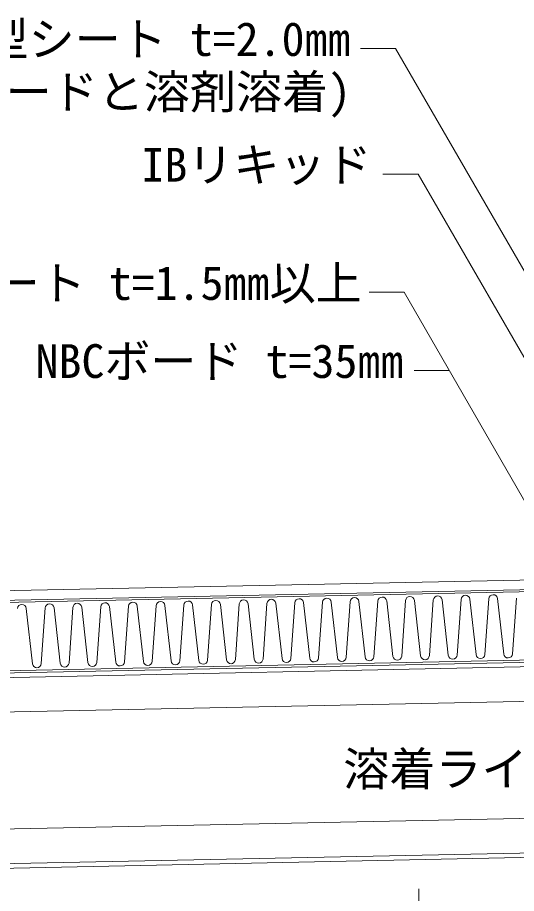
# Model space of a CAD drawing. Units: millimetres, scale not verified. Extents: x -840 to 840, y -594 to 594.
# Drawn here: x -642.9 to -472.4, y -319.1 to -19.8 of the extents above; entities that cross this region are included whole.
import ezdxf
from ezdxf.enums import TextEntityAlignment as Align

# ---------------------------------------------------------------- set-up
doc = ezdxf.new("R2010")
doc.units = ezdxf.units.MM
doc.header["$LTSCALE"] = 2
doc.linetypes.add('CHAIN1', pattern=[8, 5, -1, 1, -1])
for name, color, linetype, lineweight in [('0-2_文字', 5, 'Continuous', 9), ('0-6_寸法線', 7, 'Continuous', 9), ('0-7_躯体', 4, 'Continuous', 9), ('0-8_中心線', 2, 'CHAIN1', 9), ('0-A_断熱材', 4, 'Continuous', 9), ('0-B_IBｼｰﾄ', 7, 'Continuous', 9)]:
    doc.layers.add(name, color=color, linetype=linetype, lineweight=lineweight)
doc.styles.add('ＭＳ ゴシック', font='')
doc.styles.get('ＭＳ ゴシック').set_extended_font_data('MS Gothic')

msp = doc.modelspace()

# ---------------------------------------------------------------- linework, layer by layer
at = {"layer": '0-6_寸法線'}
for p, q in [((-513.658, -30.307), (-525.658, -30.307)), ((-409.107, -211.397), (-513.658, -30.307)), ((-505.991, -73.254), (-517.991, -73.254)), ((-430.075, -204.746), (-505.991, -73.254)), ((-495.369, -140.337), (-507.369, -140.337))]:
    msp.add_line(p, q, dxfattribs=at)
msp.add_lwpolyline([(-451.909, -215.612), (-510.766, -113.668), (-522.766, -113.668)], dxfattribs=at)
at = {"layer": '0-7_躯体', "color": 7}
for p, q in [((-768.82, -246.273), (-399.231, -238.667)), ((-768.788, -247.806), (-399.2, -240.2)), ((-768.546, -259.604), (-398.957, -251.997)), ((-767.722, -299.595), (-398.134, -291.989)), ((-767.48, -311.393), (-397.891, -303.786)), ((-767.448, -312.926), (-397.86, -305.319))]:
    msp.add_line(p, q, dxfattribs=at)
at = {"layer": '0-8_中心線'}
msp.add_line((-505.753, -317.542), (-502.873, -457.512), dxfattribs=at)
at = {"layer": '0-A_断熱材'}
for p, q in [((-483.18, -237.417), (-481.838, -218.406)), ((-476.71, -237.284), (-478.834, -218.344)), ((-473.706, -237.222), (-472.363, -218.211)), ((-628.302, -240.404), (-630.425, -221.464)), ((-625.298, -240.342), (-623.955, -221.331)), ((-618.827, -240.209), (-620.951, -221.269)), ((-615.823, -240.147), (-614.48, -221.136)), ((-609.353, -240.014), (-611.477, -221.074)), ((-606.349, -239.952), (-605.006, -220.941)), ((-599.878, -239.819), (-602.002, -220.879)), ((-596.874, -239.757), (-595.531, -220.746)), ((-590.404, -239.624), (-592.528, -220.684)), ((-587.4, -239.562), (-586.057, -220.551)), ((-580.929, -239.429), (-583.053, -220.489)), ((-577.925, -239.367), (-576.583, -220.356)), ((-571.455, -239.234), (-573.579, -220.294)), ((-568.451, -239.172), (-567.108, -220.161)), ((-561.98, -239.039), (-564.104, -220.099)), ((-558.976, -238.977), (-557.634, -219.966)), ((-552.506, -238.844), (-554.63, -219.904)), ((-549.502, -238.782), (-548.159, -219.771)), ((-543.031, -238.649), (-545.155, -219.709)), ((-540.027, -238.587), (-538.685, -219.576)), ((-533.557, -238.454), (-535.681, -219.514)), ((-530.553, -238.392), (-529.21, -219.381)), ((-524.082, -238.259), (-526.206, -219.319)), ((-521.078, -238.197), (-519.736, -219.186)), ((-514.608, -238.064), (-516.732, -219.124)), ((-511.604, -238.002), (-510.261, -218.991)), ((-505.133, -237.869), (-507.257, -218.929)), ((-502.129, -237.807), (-500.787, -218.796)), ((-495.659, -237.674), (-497.783, -218.734)), ((-492.655, -237.612), (-491.312, -218.601)), ((-486.184, -237.479), (-488.308, -218.539)), ((-637.776, -240.599), (-639.9, -221.659)), ((-634.772, -240.537), (-633.429, -221.526))]:
    msp.add_line(p, q, dxfattribs=at)
at = {"layer": '0-A_断熱材', "color": 7}
msp.add_lwpolyline([(-366.588, -213.856), (-769.316, -222.145), (-768.836, -245.474), (-366.588, -237.195)], dxfattribs=at)
at = {"layer": '0-A_断熱材'}
for centre, start, end in [((-546.654, -219.881), 6.53043, 175.82772), ((-537.18, -219.686), 6.53043, 175.82772), ((-527.705, -219.491), 6.53043, 175.82772), ((-518.231, -219.296), 6.53043, 175.82772), ((-508.756, -219.101), 6.53043, 175.82772), ((-499.282, -218.906), 6.53043, 175.82772), ((-489.807, -218.711), 6.53043, 175.82772), ((-480.333, -218.516), 6.53043, 175.82772), ((-641.399, -221.831), 6.53043, 175.82772), ((-631.925, -221.636), 6.53043, 175.82772), ((-622.45, -221.441), 6.53043, 175.82772), ((-612.976, -221.246), 6.53043, 175.82772), ((-603.501, -221.051), 6.53043, 175.82772), ((-594.027, -220.856), 6.53043, 175.82772), ((-584.552, -220.661), 6.53043, 175.82772), ((-575.078, -220.466), 6.53043, 175.82772), ((-565.603, -220.271), 6.53043, 175.82772), ((-556.129, -220.076), 6.53043, 175.82772), ((-579.43, -239.257), 186.53043, 355.82772), ((-569.956, -239.062), 186.53043, 355.82772), ((-560.481, -238.867), 186.53043, 355.82772), ((-551.007, -238.672), 186.53043, 355.82772), ((-541.532, -238.477), 186.53043, 355.82772), ((-532.058, -238.282), 186.53043, 355.82772), ((-522.583, -238.087), 186.53043, 355.82772), ((-513.109, -237.892), 186.53043, 355.82772), ((-503.634, -237.697), 186.53043, 355.82772), ((-494.16, -237.502), 186.53043, 355.82772), ((-484.685, -237.307), 186.53043, 355.82772), ((-475.211, -237.112), 186.53043, 355.82772), ((-636.277, -240.427), 186.53043, 355.82772), ((-626.803, -240.232), 186.53043, 355.82772), ((-617.328, -240.037), 186.53043, 355.82772), ((-607.854, -239.842), 186.53043, 355.82772), ((-598.379, -239.647), 186.53043, 355.82772), ((-588.905, -239.452), 186.53043, 355.82772)]:
    msp.add_arc(centre, 1.509, start, end, dxfattribs=at)
at = {"layer": '0-B_IBｼｰﾄ'}
for p, q in [((-437.514, -211.315), (-769.399, -218.146)), ((-436.552, -214.63), (-769.33, -221.479))]:
    msp.add_line(p, q, dxfattribs=at)

# ---------------------------------------------------------------- texts
at = {"layer": '0-2_文字', "color": 7, "style": 'ＭＳ ゴシック'}
for s, p in [('IB-L型シート t=2.0㎜', (-686.258, -36.366)), ('(NBCボードと溶剤溶着)', (-694.06, -54.366)), ('IBリキッド', (-600.561, -79.313)), ('サンタックIB-HWCシート t=1.5㎜以上', (-792.606, -119.727)), ('NBCボード t=35㎜', (-636.757, -146.396)), ('溶着ライン', (-531.549, -285.783))]:
    msp.add_text(s, height=11.54, dxfattribs=at).set_placement(p, align=Align.BOTTOM_LEFT)

doc.saveas('drawing.dxf')
